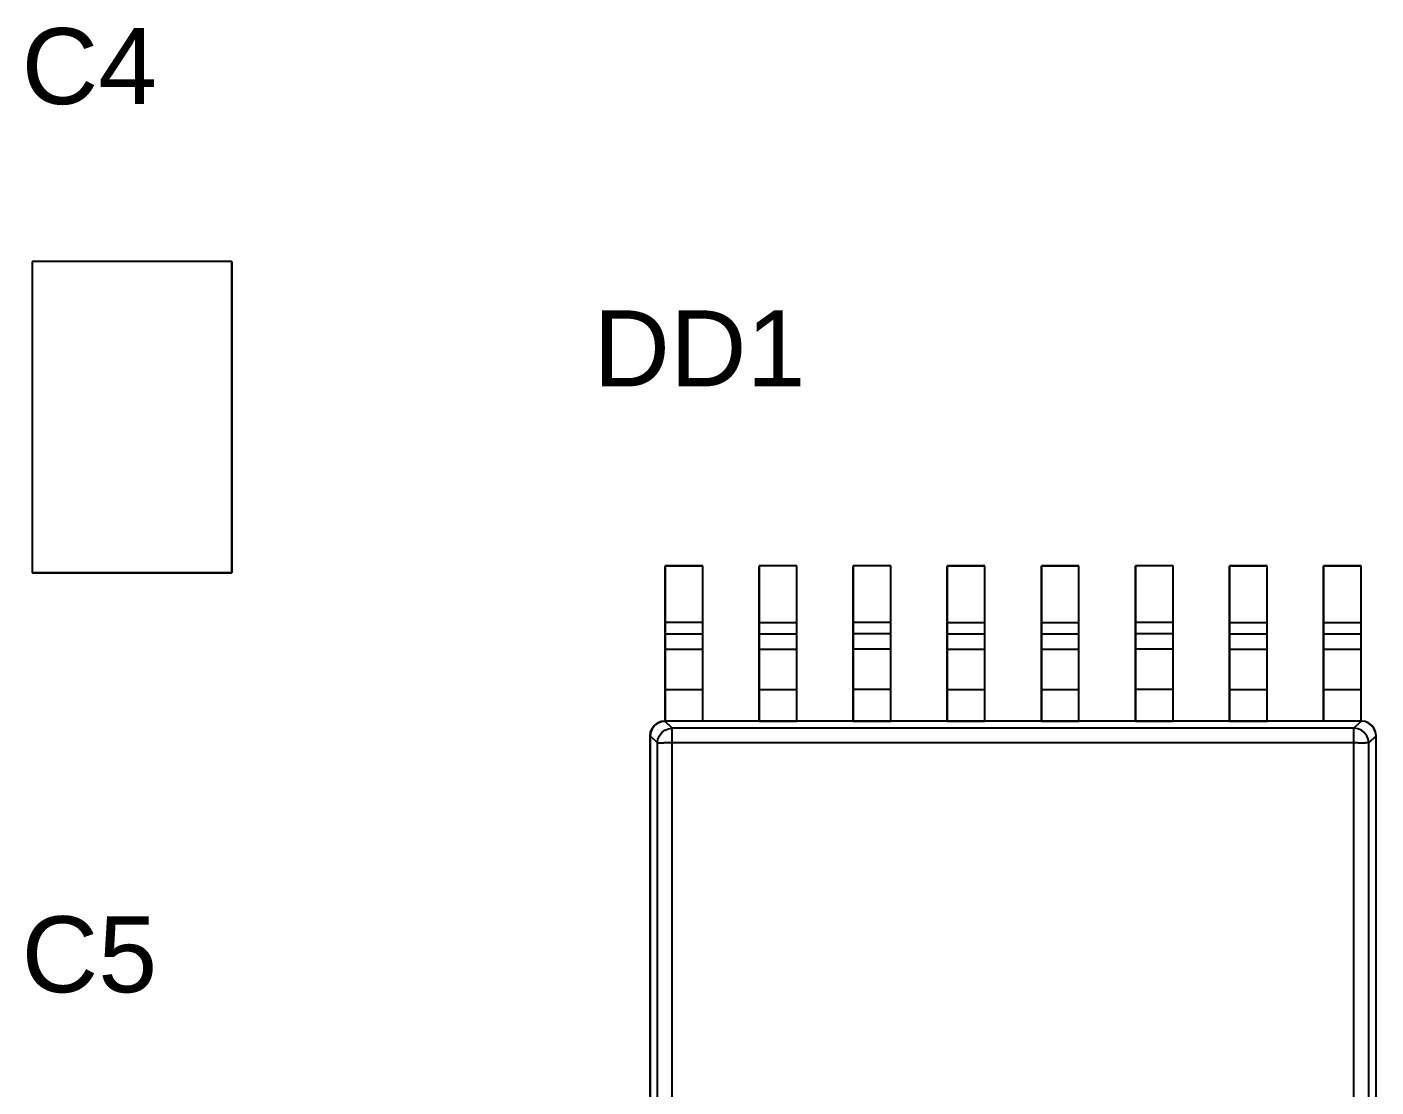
# Model space of a CAD drawing. Header units: inches. Extents: x 0 to 420, y -297 to 0.
# Drawn here: x 125.23 to 143.45, y -56.4 to -42.09 of the extents above; entities that cross this region are included whole.
import ezdxf

# ---------------------------------------------------------------- set-up
doc = ezdxf.new("R2010")
doc.units = ezdxf.units.IN
doc.header["$MEASUREMENT"] = 0
doc.styles.add('Arial0', font='arial.ttf', dxfattribs={"height": 2.265495})

msp = doc.modelspace()

# ---------------------------------------------------------------- linework, layer by layer
at = {"color": 7, "true_color": 0xffffff}
for p, q in [((127.996, -45.254), (125.296, -45.254)), ((125.296, -45.254), (125.296, -49.454)), ((127.996, -45.254), (125.296, -45.254)), ((125.296, -45.254), (125.296, -49.454)), ((127.996, -49.454), (127.996, -45.254)), ((127.996, -45.254), (127.996, -49.454)), ((134.356, -49.36), (133.848, -49.36)), ((133.848, -49.36), (133.848, -51.456)), ((133.848, -50.124), (133.848, -49.36)), ((133.848, -49.36), (134.356, -49.36)), ((134.356, -51.456), (134.356, -49.36)), ((134.356, -50.124), (134.356, -49.36)), ((135.626, -49.36), (135.118, -49.36)), ((135.118, -49.36), (135.118, -51.456)), ((135.118, -50.124), (135.118, -49.36)), ((135.626, -49.36), (135.118, -49.36)), ((135.626, -51.456), (135.626, -49.36)), ((135.626, -50.124), (135.626, -49.36)), ((136.896, -49.36), (136.388, -49.36)), ((136.388, -49.36), (136.388, -51.456)), ((136.388, -50.124), (136.388, -49.36)), ((136.896, -49.36), (136.388, -49.36)), ((136.896, -51.456), (136.896, -49.36)), ((136.896, -50.124), (136.896, -49.36)), ((138.166, -49.36), (137.658, -49.36)), ((137.658, -49.36), (137.658, -51.456)), ((137.658, -50.124), (137.658, -49.36)), ((137.658, -49.36), (138.166, -49.36)), ((138.166, -51.456), (138.166, -49.36)), ((138.166, -50.124), (138.166, -49.36)), ((139.436, -49.36), (138.928, -49.36)), ((138.928, -49.36), (138.928, -51.456)), ((138.928, -50.124), (138.928, -49.36)), ((138.928, -49.36), (139.436, -49.36)), ((139.436, -51.456), (139.436, -49.36)), ((139.436, -50.124), (139.436, -49.36)), ((140.706, -49.36), (140.198, -49.36)), ((140.198, -49.36), (140.198, -51.456)), ((140.198, -50.124), (140.198, -49.36)), ((140.706, -49.36), (140.198, -49.36)), ((140.706, -51.456), (140.706, -49.36)), ((140.706, -50.124), (140.706, -49.36)), ((141.976, -49.36), (141.468, -49.36)), ((141.468, -49.36), (141.468, -51.456)), ((141.468, -50.124), (141.468, -49.36)), ((141.468, -49.36), (141.976, -49.36)), ((141.976, -51.456), (141.976, -49.36)), ((141.976, -50.124), (141.976, -49.36)), ((143.246, -49.36), (142.738, -49.36)), ((142.738, -49.36), (142.738, -51.456)), ((142.738, -50.124), (142.738, -49.36)), ((142.738, -49.36), (143.246, -49.36)), ((143.246, -51.456), (143.246, -49.36)), ((143.246, -50.124), (143.246, -49.36)), ((125.296, -49.454), (127.996, -49.454)), ((127.996, -49.454), (125.296, -49.454)), ((133.848, -50.168), (133.848, -50.124)), ((134.356, -50.124), (133.848, -50.124)), ((133.848, -50.208), (133.848, -50.168)), ((133.848, -50.242), (133.848, -50.208)), ((133.848, -50.266), (133.848, -50.242)), ((133.848, -50.28), (133.848, -50.266)), ((133.848, -50.486), (133.848, -50.28)), ((133.848, -50.28), (134.356, -50.28)), ((134.356, -50.168), (134.356, -50.124)), ((134.356, -50.208), (134.356, -50.168)), ((134.356, -50.242), (134.356, -50.208)), ((134.356, -50.266), (134.356, -50.242)), ((134.356, -50.28), (134.356, -50.266)), ((134.356, -50.486), (134.356, -50.28)), ((135.118, -50.168), (135.118, -50.124)), ((135.118, -50.124), (135.626, -50.124)), ((135.118, -50.208), (135.118, -50.168)), ((135.118, -50.242), (135.118, -50.208)), ((135.118, -50.266), (135.118, -50.242)), ((135.118, -50.28), (135.118, -50.266)), ((135.118, -50.486), (135.118, -50.28)), ((135.118, -50.28), (135.626, -50.28)), ((135.626, -50.168), (135.626, -50.124)), ((135.626, -50.208), (135.626, -50.168)), ((135.626, -50.242), (135.626, -50.208)), ((135.626, -50.266), (135.626, -50.242)), ((135.626, -50.28), (135.626, -50.266)), ((135.626, -50.486), (135.626, -50.28)), ((136.388, -50.168), (136.388, -50.124)), ((136.896, -50.124), (136.388, -50.124)), ((136.388, -50.208), (136.388, -50.168)), ((136.388, -50.242), (136.388, -50.208)), ((136.388, -50.266), (136.388, -50.242)), ((136.388, -50.28), (136.388, -50.266)), ((136.388, -50.486), (136.388, -50.28)), ((136.896, -50.28), (136.388, -50.28)), ((136.896, -50.168), (136.896, -50.124)), ((136.896, -50.208), (136.896, -50.168)), ((136.896, -50.242), (136.896, -50.208)), ((136.896, -50.266), (136.896, -50.242)), ((136.896, -50.28), (136.896, -50.266)), ((136.896, -50.486), (136.896, -50.28)), ((137.658, -50.168), (137.658, -50.124)), ((137.658, -50.124), (138.166, -50.124)), ((137.658, -50.208), (137.658, -50.168)), ((137.658, -50.242), (137.658, -50.208)), ((137.658, -50.266), (137.658, -50.242)), ((137.658, -50.28), (137.658, -50.266)), ((137.658, -50.486), (137.658, -50.28)), ((137.658, -50.28), (138.166, -50.28)), ((138.166, -50.168), (138.166, -50.124)), ((138.166, -50.208), (138.166, -50.168)), ((138.166, -50.242), (138.166, -50.208)), ((138.166, -50.266), (138.166, -50.242)), ((138.166, -50.28), (138.166, -50.266)), ((138.166, -50.486), (138.166, -50.28)), ((138.928, -50.168), (138.928, -50.124)), ((138.928, -50.124), (139.436, -50.124)), ((138.928, -50.208), (138.928, -50.168)), ((138.928, -50.242), (138.928, -50.208)), ((138.928, -50.266), (138.928, -50.242)), ((138.928, -50.28), (138.928, -50.266)), ((138.928, -50.486), (138.928, -50.28)), ((138.928, -50.28), (139.436, -50.28)), ((139.436, -50.168), (139.436, -50.124)), ((139.436, -50.208), (139.436, -50.168)), ((139.436, -50.242), (139.436, -50.208)), ((139.436, -50.266), (139.436, -50.242)), ((139.436, -50.28), (139.436, -50.266)), ((139.436, -50.486), (139.436, -50.28)), ((140.198, -50.168), (140.198, -50.124)), ((140.706, -50.124), (140.198, -50.124)), ((140.198, -50.208), (140.198, -50.168)), ((140.198, -50.242), (140.198, -50.208)), ((140.198, -50.266), (140.198, -50.242)), ((140.198, -50.28), (140.198, -50.266)), ((140.198, -50.486), (140.198, -50.28)), ((140.706, -50.28), (140.198, -50.28)), ((140.706, -50.168), (140.706, -50.124)), ((140.706, -50.208), (140.706, -50.168)), ((140.706, -50.242), (140.706, -50.208)), ((140.706, -50.266), (140.706, -50.242)), ((140.706, -50.28), (140.706, -50.266)), ((140.706, -50.486), (140.706, -50.28)), ((141.468, -50.168), (141.468, -50.124)), ((141.468, -50.124), (141.976, -50.124)), ((141.468, -50.208), (141.468, -50.168)), ((141.468, -50.242), (141.468, -50.208)), ((141.468, -50.266), (141.468, -50.242)), ((141.468, -50.28), (141.468, -50.266)), ((141.468, -50.486), (141.468, -50.28)), ((141.468, -50.28), (141.976, -50.28)), ((141.976, -50.168), (141.976, -50.124)), ((141.976, -50.208), (141.976, -50.168)), ((141.976, -50.242), (141.976, -50.208)), ((141.976, -50.266), (141.976, -50.242)), ((141.976, -50.28), (141.976, -50.266)), ((141.976, -50.486), (141.976, -50.28)), ((142.738, -50.168), (142.738, -50.124)), ((142.738, -50.124), (143.246, -50.124)), ((142.738, -50.208), (142.738, -50.168)), ((142.738, -50.242), (142.738, -50.208)), ((142.738, -50.266), (142.738, -50.242)), ((142.738, -50.28), (142.738, -50.266)), ((142.738, -50.486), (142.738, -50.28)), ((142.738, -50.28), (143.246, -50.28)), ((143.246, -50.168), (143.246, -50.124)), ((143.246, -50.208), (143.246, -50.168)), ((143.246, -50.242), (143.246, -50.208)), ((143.246, -50.266), (143.246, -50.242)), ((143.246, -50.28), (143.246, -50.266)), ((143.246, -50.486), (143.246, -50.28)), ((133.848, -50.534), (133.848, -50.486)), ((133.848, -50.486), (134.356, -50.486)), ((133.848, -50.618), (133.848, -50.534)), ((133.848, -50.736), (133.848, -50.618)), ((134.356, -50.534), (134.356, -50.486)), ((134.356, -50.618), (134.356, -50.534)), ((134.356, -50.736), (134.356, -50.618)), ((135.118, -50.534), (135.118, -50.486)), ((135.118, -50.486), (135.626, -50.486)), ((135.118, -50.618), (135.118, -50.534)), ((135.118, -50.736), (135.118, -50.618)), ((135.626, -50.534), (135.626, -50.486)), ((135.626, -50.618), (135.626, -50.534)), ((135.626, -50.736), (135.626, -50.618)), ((136.388, -50.534), (136.388, -50.486)), ((136.896, -50.486), (136.388, -50.486)), ((136.388, -50.618), (136.388, -50.534)), ((136.388, -50.736), (136.388, -50.618)), ((136.896, -50.534), (136.896, -50.486)), ((136.896, -50.618), (136.896, -50.534)), ((136.896, -50.736), (136.896, -50.618)), ((137.658, -50.534), (137.658, -50.486)), ((137.658, -50.486), (138.166, -50.486)), ((137.658, -50.618), (137.658, -50.534)), ((137.658, -50.736), (137.658, -50.618)), ((138.166, -50.534), (138.166, -50.486)), ((138.166, -50.618), (138.166, -50.534)), ((138.166, -50.736), (138.166, -50.618)), ((138.928, -50.534), (138.928, -50.486)), ((138.928, -50.486), (139.436, -50.486)), ((138.928, -50.618), (138.928, -50.534)), ((138.928, -50.736), (138.928, -50.618)), ((139.436, -50.534), (139.436, -50.486)), ((139.436, -50.618), (139.436, -50.534)), ((139.436, -50.736), (139.436, -50.618)), ((140.198, -50.534), (140.198, -50.486)), ((140.706, -50.486), (140.198, -50.486)), ((140.198, -50.618), (140.198, -50.534)), ((140.198, -50.736), (140.198, -50.618)), ((140.706, -50.534), (140.706, -50.486)), ((140.706, -50.618), (140.706, -50.534)), ((140.706, -50.736), (140.706, -50.618)), ((141.468, -50.534), (141.468, -50.486)), ((141.468, -50.486), (141.976, -50.486)), ((141.468, -50.618), (141.468, -50.534)), ((141.468, -50.736), (141.468, -50.618)), ((141.976, -50.534), (141.976, -50.486)), ((141.976, -50.618), (141.976, -50.534)), ((141.976, -50.736), (141.976, -50.618)), ((142.738, -50.534), (142.738, -50.486)), ((142.738, -50.486), (143.246, -50.486)), ((142.738, -50.618), (142.738, -50.534)), ((142.738, -50.736), (142.738, -50.618)), ((143.246, -50.534), (143.246, -50.486)), ((143.246, -50.618), (143.246, -50.534)), ((143.246, -50.736), (143.246, -50.618)), ((133.848, -50.876), (133.848, -50.736)), ((134.356, -50.876), (134.356, -50.736)), ((135.118, -50.876), (135.118, -50.736)), ((135.626, -50.876), (135.626, -50.736)), ((136.388, -50.876), (136.388, -50.736)), ((136.896, -50.876), (136.896, -50.736)), ((137.658, -50.876), (137.658, -50.736)), ((138.166, -50.876), (138.166, -50.736)), ((138.928, -50.876), (138.928, -50.736)), ((139.436, -50.876), (139.436, -50.736)), ((140.198, -50.876), (140.198, -50.736)), ((140.706, -50.876), (140.706, -50.736)), ((141.468, -50.876), (141.468, -50.736)), ((141.976, -50.876), (141.976, -50.736)), ((142.738, -50.876), (142.738, -50.736)), ((143.246, -50.876), (143.246, -50.736)), ((133.848, -51.028), (133.848, -50.876)), ((134.356, -51.028), (134.356, -50.876)), ((135.118, -51.028), (135.118, -50.876)), ((135.626, -51.028), (135.626, -50.876)), ((136.388, -51.028), (136.388, -50.876)), ((136.896, -51.028), (136.896, -50.876)), ((137.658, -51.028), (137.658, -50.876)), ((138.166, -51.028), (138.166, -50.876)), ((138.928, -51.028), (138.928, -50.876)), ((139.436, -51.028), (139.436, -50.876)), ((140.198, -51.028), (140.198, -50.876)), ((140.706, -51.028), (140.706, -50.876)), ((141.468, -51.028), (141.468, -50.876)), ((141.976, -51.028), (141.976, -50.876)), ((142.738, -51.028), (142.738, -50.876)), ((143.246, -51.028), (143.246, -50.876)), ((133.848, -51.456), (133.848, -51.028)), ((133.848, -51.028), (134.356, -51.028)), ((134.356, -51.456), (134.356, -51.028)), ((135.118, -51.456), (135.118, -51.028)), ((135.118, -51.028), (135.626, -51.028)), ((135.626, -51.456), (135.626, -51.028)), ((136.388, -51.456), (136.388, -51.028)), ((136.896, -51.028), (136.388, -51.028)), ((136.896, -51.456), (136.896, -51.028)), ((137.658, -51.456), (137.658, -51.028)), ((137.658, -51.028), (138.166, -51.028)), ((138.166, -51.456), (138.166, -51.028)), ((138.928, -51.456), (138.928, -51.028)), ((138.928, -51.028), (139.436, -51.028)), ((139.436, -51.456), (139.436, -51.028)), ((140.198, -51.456), (140.198, -51.028)), ((140.706, -51.028), (140.198, -51.028)), ((140.706, -51.456), (140.706, -51.028)), ((141.468, -51.456), (141.468, -51.028)), ((141.468, -51.028), (141.976, -51.028)), ((141.976, -51.456), (141.976, -51.028)), ((142.738, -51.456), (142.738, -51.028)), ((142.738, -51.028), (143.246, -51.028)), ((143.246, -51.456), (143.246, -51.028)), ((133.65, -51.604), (133.67, -51.556)), ((133.67, -51.556), (133.652, -51.604)), ((133.652, -51.604), (133.672, -51.556)), ((133.702, -51.514), (133.67, -51.556)), ((133.67, -51.556), (133.702, -51.514)), ((133.672, -51.556), (133.704, -51.514)), ((133.702, -51.514), (133.744, -51.482)), ((133.744, -51.484), (133.702, -51.514)), ((133.704, -51.514), (133.744, -51.484)), ((133.792, -51.462), (133.744, -51.484)), ((133.744, -51.482), (133.792, -51.462)), ((133.744, -51.484), (133.792, -51.462)), ((133.844, -51.456), (133.792, -51.462)), ((133.792, -51.462), (133.844, -51.456)), ((133.792, -51.462), (133.844, -51.456)), ((133.842, -51.58), (133.89, -51.56)), ((133.848, -51.456), (133.844, -51.456)), ((143.248, -51.456), (133.844, -51.456)), ((133.844, -51.456), (133.844, -51.456)), ((133.844, -51.456), (133.844, -51.456)), ((133.844, -51.456), (133.844, -51.456)), ((133.942, -51.554), (133.844, -51.456)), ((143.248, -51.456), (133.844, -51.456)), ((134.356, -51.456), (133.848, -51.456)), ((133.89, -51.56), (133.942, -51.554)), ((133.942, -51.568), (133.942, -51.554)), ((143.15, -51.554), (133.942, -51.554)), ((135.118, -51.456), (134.356, -51.456)), ((135.118, -51.456), (135.626, -51.456)), ((136.388, -51.456), (135.626, -51.456)), ((136.388, -51.456), (136.896, -51.456)), ((137.658, -51.456), (136.896, -51.456)), ((137.658, -51.456), (138.166, -51.456)), ((138.928, -51.456), (138.166, -51.456)), ((138.928, -51.456), (139.436, -51.456)), ((140.198, -51.456), (139.436, -51.456)), ((140.198, -51.456), (140.706, -51.456)), ((141.468, -51.456), (140.706, -51.456)), ((141.468, -51.456), (141.976, -51.456)), ((142.738, -51.456), (141.976, -51.456)), ((143.246, -51.456), (142.738, -51.456)), ((143.15, -51.554), (143.248, -51.456)), ((143.15, -51.568), (143.15, -51.554)), ((143.202, -51.56), (143.15, -51.554)), ((143.25, -51.58), (143.202, -51.56)), ((143.248, -51.456), (143.246, -51.456)), ((143.3, -51.462), (143.248, -51.456)), ((143.3, -51.462), (143.248, -51.456)), ((143.3, -51.462), (143.248, -51.456)), ((143.248, -51.456), (143.248, -51.456)), ((143.248, -51.456), (143.248, -51.456)), ((143.248, -51.456), (143.248, -51.456)), ((143.348, -51.484), (143.3, -51.462)), ((143.348, -51.482), (143.3, -51.462)), ((143.348, -51.484), (143.3, -51.462)), ((143.39, -51.514), (143.348, -51.482)), ((143.39, -51.514), (143.348, -51.484)), ((143.388, -51.514), (143.348, -51.484)), ((143.42, -51.556), (143.388, -51.514)), ((143.422, -51.556), (143.39, -51.514)), ((143.422, -51.556), (143.39, -51.514)), ((143.44, -51.604), (143.42, -51.556)), ((143.44, -51.604), (143.422, -51.556)), ((143.442, -51.604), (143.422, -51.556)), ((133.652, -51.604), (133.644, -51.656)), ((133.644, -51.656), (133.65, -51.604)), ((133.644, -51.656), (133.652, -51.604)), ((133.644, -51.656), (133.644, -59.052)), ((133.644, -59.052), (133.644, -51.656)), ((133.644, -51.656), (133.644, -51.656)), ((133.644, -51.656), (133.644, -51.656)), ((133.644, -51.656), (133.644, -51.656)), ((133.644, -59.052), (133.644, -51.656)), ((133.742, -51.752), (133.644, -51.656)), ((133.742, -51.752), (133.75, -51.702)), ((133.75, -51.702), (133.77, -51.654)), ((133.77, -51.654), (133.802, -51.612)), ((133.802, -51.612), (133.842, -51.58)), ((133.942, -51.598), (133.942, -51.568)), ((133.942, -51.64), (133.942, -51.598)), ((133.942, -51.694), (133.942, -51.64)), ((133.942, -51.752), (133.942, -51.694)), ((143.15, -51.598), (143.15, -51.568)), ((143.15, -51.64), (143.15, -51.598)), ((143.15, -51.694), (143.15, -51.64)), ((143.15, -51.752), (143.15, -51.694)), ((143.29, -51.612), (143.25, -51.58)), ((143.322, -51.654), (143.29, -51.612)), ((143.342, -51.702), (143.322, -51.654)), ((143.35, -51.752), (143.342, -51.702)), ((143.35, -51.752), (143.448, -51.656)), ((143.448, -51.656), (143.44, -51.604)), ((143.448, -51.656), (143.44, -51.604)), ((143.448, -51.656), (143.442, -51.604)), ((143.448, -59.052), (143.448, -51.656)), ((143.448, -59.052), (143.448, -51.656)), ((143.448, -51.656), (143.448, -51.656)), ((143.448, -51.656), (143.448, -51.656)), ((143.448, -51.656), (143.448, -51.656)), ((143.448, -59.052), (143.448, -51.656)), ((133.742, -51.752), (133.756, -51.752)), ((133.742, -58.458), (133.742, -51.752)), ((133.756, -51.752), (133.786, -51.752)), ((133.786, -51.752), (133.83, -51.752)), ((133.884, -51.752), (133.83, -51.752)), ((133.942, -51.752), (133.884, -51.752)), ((133.942, -58.458), (133.942, -51.752)), ((143.15, -51.752), (133.942, -51.752)), ((143.208, -51.752), (143.15, -51.752)), ((143.15, -58.458), (143.15, -51.752)), ((143.208, -51.752), (143.262, -51.752)), ((143.262, -51.752), (143.306, -51.752)), ((143.336, -51.752), (143.306, -51.752)), ((143.336, -51.752), (143.35, -51.752)), ((143.35, -58.458), (143.35, -51.752))]:
    msp.add_line(p, q, dxfattribs=at)
at = {"color": 18, "true_color": 0x000000}
for p, q in [((127.996, -45.254), (125.296, -45.254)), ((125.296, -45.254), (125.296, -49.454)), ((127.996, -45.254), (125.296, -45.254)), ((125.296, -45.254), (125.296, -49.454)), ((127.996, -49.454), (127.996, -45.254)), ((127.996, -45.254), (127.996, -49.454)), ((134.356, -49.36), (133.848, -49.36)), ((133.848, -49.36), (133.848, -51.456)), ((133.848, -50.124), (133.848, -49.36)), ((133.848, -49.36), (134.356, -49.36)), ((134.356, -51.456), (134.356, -49.36)), ((134.356, -50.124), (134.356, -49.36)), ((135.626, -49.36), (135.118, -49.36)), ((135.118, -49.36), (135.118, -51.456)), ((135.118, -50.124), (135.118, -49.36)), ((135.626, -49.36), (135.118, -49.36)), ((135.626, -51.456), (135.626, -49.36)), ((135.626, -50.124), (135.626, -49.36)), ((136.896, -49.36), (136.388, -49.36)), ((136.388, -49.36), (136.388, -51.456)), ((136.388, -50.124), (136.388, -49.36)), ((136.896, -49.36), (136.388, -49.36)), ((136.896, -51.456), (136.896, -49.36)), ((136.896, -50.124), (136.896, -49.36)), ((138.166, -49.36), (137.658, -49.36)), ((137.658, -49.36), (137.658, -51.456)), ((137.658, -50.124), (137.658, -49.36)), ((137.658, -49.36), (138.166, -49.36)), ((138.166, -51.456), (138.166, -49.36)), ((138.166, -50.124), (138.166, -49.36)), ((139.436, -49.36), (138.928, -49.36)), ((138.928, -49.36), (138.928, -51.456)), ((138.928, -50.124), (138.928, -49.36)), ((138.928, -49.36), (139.436, -49.36)), ((139.436, -51.456), (139.436, -49.36)), ((139.436, -50.124), (139.436, -49.36)), ((140.706, -49.36), (140.198, -49.36)), ((140.198, -49.36), (140.198, -51.456)), ((140.198, -50.124), (140.198, -49.36)), ((140.706, -49.36), (140.198, -49.36)), ((140.706, -51.456), (140.706, -49.36)), ((140.706, -50.124), (140.706, -49.36)), ((141.976, -49.36), (141.468, -49.36)), ((141.468, -49.36), (141.468, -51.456)), ((141.468, -50.124), (141.468, -49.36)), ((141.468, -49.36), (141.976, -49.36)), ((141.976, -51.456), (141.976, -49.36)), ((141.976, -50.124), (141.976, -49.36)), ((143.246, -49.36), (142.738, -49.36)), ((142.738, -49.36), (142.738, -51.456)), ((142.738, -50.124), (142.738, -49.36)), ((142.738, -49.36), (143.246, -49.36)), ((143.246, -51.456), (143.246, -49.36)), ((143.246, -50.124), (143.246, -49.36)), ((125.296, -49.454), (127.996, -49.454)), ((127.996, -49.454), (125.296, -49.454)), ((133.848, -50.168), (133.848, -50.124)), ((134.356, -50.124), (133.848, -50.124)), ((133.848, -50.208), (133.848, -50.168)), ((133.848, -50.242), (133.848, -50.208)), ((133.848, -50.266), (133.848, -50.242)), ((133.848, -50.28), (133.848, -50.266)), ((133.848, -50.486), (133.848, -50.28)), ((133.848, -50.28), (134.356, -50.28)), ((134.356, -50.168), (134.356, -50.124)), ((134.356, -50.208), (134.356, -50.168)), ((134.356, -50.242), (134.356, -50.208)), ((134.356, -50.266), (134.356, -50.242)), ((134.356, -50.28), (134.356, -50.266)), ((134.356, -50.486), (134.356, -50.28)), ((135.118, -50.168), (135.118, -50.124)), ((135.118, -50.124), (135.626, -50.124)), ((135.118, -50.208), (135.118, -50.168)), ((135.118, -50.242), (135.118, -50.208)), ((135.118, -50.266), (135.118, -50.242)), ((135.118, -50.28), (135.118, -50.266)), ((135.118, -50.486), (135.118, -50.28)), ((135.118, -50.28), (135.626, -50.28)), ((135.626, -50.168), (135.626, -50.124)), ((135.626, -50.208), (135.626, -50.168)), ((135.626, -50.242), (135.626, -50.208)), ((135.626, -50.266), (135.626, -50.242)), ((135.626, -50.28), (135.626, -50.266)), ((135.626, -50.486), (135.626, -50.28)), ((136.388, -50.168), (136.388, -50.124)), ((136.896, -50.124), (136.388, -50.124)), ((136.388, -50.208), (136.388, -50.168)), ((136.388, -50.242), (136.388, -50.208)), ((136.388, -50.266), (136.388, -50.242)), ((136.388, -50.28), (136.388, -50.266)), ((136.388, -50.486), (136.388, -50.28)), ((136.896, -50.28), (136.388, -50.28)), ((136.896, -50.168), (136.896, -50.124)), ((136.896, -50.208), (136.896, -50.168)), ((136.896, -50.242), (136.896, -50.208)), ((136.896, -50.266), (136.896, -50.242)), ((136.896, -50.28), (136.896, -50.266)), ((136.896, -50.486), (136.896, -50.28)), ((137.658, -50.168), (137.658, -50.124)), ((137.658, -50.124), (138.166, -50.124)), ((137.658, -50.208), (137.658, -50.168)), ((137.658, -50.242), (137.658, -50.208)), ((137.658, -50.266), (137.658, -50.242)), ((137.658, -50.28), (137.658, -50.266)), ((137.658, -50.486), (137.658, -50.28)), ((137.658, -50.28), (138.166, -50.28)), ((138.166, -50.168), (138.166, -50.124)), ((138.166, -50.208), (138.166, -50.168)), ((138.166, -50.242), (138.166, -50.208)), ((138.166, -50.266), (138.166, -50.242)), ((138.166, -50.28), (138.166, -50.266)), ((138.166, -50.486), (138.166, -50.28)), ((138.928, -50.168), (138.928, -50.124)), ((138.928, -50.124), (139.436, -50.124)), ((138.928, -50.208), (138.928, -50.168)), ((138.928, -50.242), (138.928, -50.208)), ((138.928, -50.266), (138.928, -50.242)), ((138.928, -50.28), (138.928, -50.266)), ((138.928, -50.486), (138.928, -50.28)), ((138.928, -50.28), (139.436, -50.28)), ((139.436, -50.168), (139.436, -50.124)), ((139.436, -50.208), (139.436, -50.168)), ((139.436, -50.242), (139.436, -50.208)), ((139.436, -50.266), (139.436, -50.242)), ((139.436, -50.28), (139.436, -50.266)), ((139.436, -50.486), (139.436, -50.28)), ((140.198, -50.168), (140.198, -50.124)), ((140.706, -50.124), (140.198, -50.124)), ((140.198, -50.208), (140.198, -50.168)), ((140.198, -50.242), (140.198, -50.208)), ((140.198, -50.266), (140.198, -50.242)), ((140.198, -50.28), (140.198, -50.266)), ((140.198, -50.486), (140.198, -50.28)), ((140.706, -50.28), (140.198, -50.28)), ((140.706, -50.168), (140.706, -50.124)), ((140.706, -50.208), (140.706, -50.168)), ((140.706, -50.242), (140.706, -50.208)), ((140.706, -50.266), (140.706, -50.242)), ((140.706, -50.28), (140.706, -50.266)), ((140.706, -50.486), (140.706, -50.28)), ((141.468, -50.168), (141.468, -50.124)), ((141.468, -50.124), (141.976, -50.124)), ((141.468, -50.208), (141.468, -50.168)), ((141.468, -50.242), (141.468, -50.208)), ((141.468, -50.266), (141.468, -50.242)), ((141.468, -50.28), (141.468, -50.266)), ((141.468, -50.486), (141.468, -50.28)), ((141.468, -50.28), (141.976, -50.28)), ((141.976, -50.168), (141.976, -50.124)), ((141.976, -50.208), (141.976, -50.168)), ((141.976, -50.242), (141.976, -50.208)), ((141.976, -50.266), (141.976, -50.242)), ((141.976, -50.28), (141.976, -50.266)), ((141.976, -50.486), (141.976, -50.28)), ((142.738, -50.168), (142.738, -50.124)), ((142.738, -50.124), (143.246, -50.124)), ((142.738, -50.208), (142.738, -50.168)), ((142.738, -50.242), (142.738, -50.208)), ((142.738, -50.266), (142.738, -50.242)), ((142.738, -50.28), (142.738, -50.266)), ((142.738, -50.486), (142.738, -50.28)), ((142.738, -50.28), (143.246, -50.28)), ((143.246, -50.168), (143.246, -50.124)), ((143.246, -50.208), (143.246, -50.168)), ((143.246, -50.242), (143.246, -50.208)), ((143.246, -50.266), (143.246, -50.242)), ((143.246, -50.28), (143.246, -50.266)), ((143.246, -50.486), (143.246, -50.28)), ((133.848, -50.534), (133.848, -50.486)), ((133.848, -50.486), (134.356, -50.486)), ((133.848, -50.618), (133.848, -50.534)), ((133.848, -50.736), (133.848, -50.618)), ((134.356, -50.534), (134.356, -50.486)), ((134.356, -50.618), (134.356, -50.534)), ((134.356, -50.736), (134.356, -50.618)), ((135.118, -50.534), (135.118, -50.486)), ((135.118, -50.486), (135.626, -50.486)), ((135.118, -50.618), (135.118, -50.534)), ((135.118, -50.736), (135.118, -50.618)), ((135.626, -50.534), (135.626, -50.486)), ((135.626, -50.618), (135.626, -50.534)), ((135.626, -50.736), (135.626, -50.618)), ((136.388, -50.534), (136.388, -50.486)), ((136.896, -50.486), (136.388, -50.486)), ((136.388, -50.618), (136.388, -50.534)), ((136.388, -50.736), (136.388, -50.618)), ((136.896, -50.534), (136.896, -50.486)), ((136.896, -50.618), (136.896, -50.534)), ((136.896, -50.736), (136.896, -50.618)), ((137.658, -50.534), (137.658, -50.486)), ((137.658, -50.486), (138.166, -50.486)), ((137.658, -50.618), (137.658, -50.534)), ((137.658, -50.736), (137.658, -50.618)), ((138.166, -50.534), (138.166, -50.486)), ((138.166, -50.618), (138.166, -50.534)), ((138.166, -50.736), (138.166, -50.618)), ((138.928, -50.534), (138.928, -50.486)), ((138.928, -50.486), (139.436, -50.486)), ((138.928, -50.618), (138.928, -50.534)), ((138.928, -50.736), (138.928, -50.618)), ((139.436, -50.534), (139.436, -50.486)), ((139.436, -50.618), (139.436, -50.534)), ((139.436, -50.736), (139.436, -50.618)), ((140.198, -50.534), (140.198, -50.486)), ((140.706, -50.486), (140.198, -50.486)), ((140.198, -50.618), (140.198, -50.534)), ((140.198, -50.736), (140.198, -50.618)), ((140.706, -50.534), (140.706, -50.486)), ((140.706, -50.618), (140.706, -50.534)), ((140.706, -50.736), (140.706, -50.618)), ((141.468, -50.534), (141.468, -50.486)), ((141.468, -50.486), (141.976, -50.486)), ((141.468, -50.618), (141.468, -50.534)), ((141.468, -50.736), (141.468, -50.618)), ((141.976, -50.534), (141.976, -50.486)), ((141.976, -50.618), (141.976, -50.534)), ((141.976, -50.736), (141.976, -50.618)), ((142.738, -50.534), (142.738, -50.486)), ((142.738, -50.486), (143.246, -50.486)), ((142.738, -50.618), (142.738, -50.534)), ((142.738, -50.736), (142.738, -50.618)), ((143.246, -50.534), (143.246, -50.486)), ((143.246, -50.618), (143.246, -50.534)), ((143.246, -50.736), (143.246, -50.618)), ((133.848, -50.876), (133.848, -50.736)), ((134.356, -50.876), (134.356, -50.736)), ((135.118, -50.876), (135.118, -50.736)), ((135.626, -50.876), (135.626, -50.736)), ((136.388, -50.876), (136.388, -50.736)), ((136.896, -50.876), (136.896, -50.736)), ((137.658, -50.876), (137.658, -50.736)), ((138.166, -50.876), (138.166, -50.736)), ((138.928, -50.876), (138.928, -50.736)), ((139.436, -50.876), (139.436, -50.736)), ((140.198, -50.876), (140.198, -50.736)), ((140.706, -50.876), (140.706, -50.736)), ((141.468, -50.876), (141.468, -50.736)), ((141.976, -50.876), (141.976, -50.736)), ((142.738, -50.876), (142.738, -50.736)), ((143.246, -50.876), (143.246, -50.736)), ((133.848, -51.028), (133.848, -50.876)), ((134.356, -51.028), (134.356, -50.876)), ((135.118, -51.028), (135.118, -50.876)), ((135.626, -51.028), (135.626, -50.876)), ((136.388, -51.028), (136.388, -50.876)), ((136.896, -51.028), (136.896, -50.876)), ((137.658, -51.028), (137.658, -50.876)), ((138.166, -51.028), (138.166, -50.876)), ((138.928, -51.028), (138.928, -50.876)), ((139.436, -51.028), (139.436, -50.876)), ((140.198, -51.028), (140.198, -50.876)), ((140.706, -51.028), (140.706, -50.876)), ((141.468, -51.028), (141.468, -50.876)), ((141.976, -51.028), (141.976, -50.876)), ((142.738, -51.028), (142.738, -50.876)), ((143.246, -51.028), (143.246, -50.876)), ((133.848, -51.456), (133.848, -51.028)), ((133.848, -51.028), (134.356, -51.028)), ((134.356, -51.456), (134.356, -51.028)), ((135.118, -51.456), (135.118, -51.028)), ((135.118, -51.028), (135.626, -51.028)), ((135.626, -51.456), (135.626, -51.028)), ((136.388, -51.456), (136.388, -51.028)), ((136.896, -51.028), (136.388, -51.028)), ((136.896, -51.456), (136.896, -51.028)), ((137.658, -51.456), (137.658, -51.028)), ((137.658, -51.028), (138.166, -51.028)), ((138.166, -51.456), (138.166, -51.028)), ((138.928, -51.456), (138.928, -51.028)), ((138.928, -51.028), (139.436, -51.028)), ((139.436, -51.456), (139.436, -51.028)), ((140.198, -51.456), (140.198, -51.028)), ((140.706, -51.028), (140.198, -51.028)), ((140.706, -51.456), (140.706, -51.028)), ((141.468, -51.456), (141.468, -51.028)), ((141.468, -51.028), (141.976, -51.028)), ((141.976, -51.456), (141.976, -51.028)), ((142.738, -51.456), (142.738, -51.028)), ((142.738, -51.028), (143.246, -51.028)), ((143.246, -51.456), (143.246, -51.028)), ((133.65, -51.604), (133.67, -51.556)), ((133.67, -51.556), (133.652, -51.604)), ((133.652, -51.604), (133.672, -51.556)), ((133.702, -51.514), (133.67, -51.556)), ((133.67, -51.556), (133.702, -51.514)), ((133.672, -51.556), (133.704, -51.514)), ((133.702, -51.514), (133.744, -51.482)), ((133.744, -51.484), (133.702, -51.514)), ((133.704, -51.514), (133.744, -51.484)), ((133.792, -51.462), (133.744, -51.484)), ((133.744, -51.482), (133.792, -51.462)), ((133.744, -51.484), (133.792, -51.462)), ((133.844, -51.456), (133.792, -51.462)), ((133.792, -51.462), (133.844, -51.456)), ((133.792, -51.462), (133.844, -51.456)), ((133.842, -51.58), (133.89, -51.56)), ((133.848, -51.456), (133.844, -51.456)), ((143.248, -51.456), (133.844, -51.456)), ((133.844, -51.456), (133.844, -51.456)), ((133.844, -51.456), (133.844, -51.456)), ((133.844, -51.456), (133.844, -51.456)), ((133.942, -51.554), (133.844, -51.456)), ((143.248, -51.456), (133.844, -51.456)), ((134.356, -51.456), (133.848, -51.456)), ((133.89, -51.56), (133.942, -51.554)), ((133.942, -51.568), (133.942, -51.554)), ((143.15, -51.554), (133.942, -51.554)), ((135.118, -51.456), (134.356, -51.456)), ((135.118, -51.456), (135.626, -51.456)), ((136.388, -51.456), (135.626, -51.456)), ((136.388, -51.456), (136.896, -51.456)), ((137.658, -51.456), (136.896, -51.456)), ((137.658, -51.456), (138.166, -51.456)), ((138.928, -51.456), (138.166, -51.456)), ((138.928, -51.456), (139.436, -51.456)), ((140.198, -51.456), (139.436, -51.456)), ((140.198, -51.456), (140.706, -51.456)), ((141.468, -51.456), (140.706, -51.456)), ((141.468, -51.456), (141.976, -51.456)), ((142.738, -51.456), (141.976, -51.456)), ((143.246, -51.456), (142.738, -51.456)), ((143.15, -51.554), (143.248, -51.456)), ((143.15, -51.568), (143.15, -51.554)), ((143.202, -51.56), (143.15, -51.554)), ((143.25, -51.58), (143.202, -51.56)), ((143.248, -51.456), (143.246, -51.456)), ((143.3, -51.462), (143.248, -51.456)), ((143.3, -51.462), (143.248, -51.456)), ((143.3, -51.462), (143.248, -51.456)), ((143.248, -51.456), (143.248, -51.456)), ((143.248, -51.456), (143.248, -51.456)), ((143.248, -51.456), (143.248, -51.456)), ((143.348, -51.484), (143.3, -51.462)), ((143.348, -51.482), (143.3, -51.462)), ((143.348, -51.484), (143.3, -51.462)), ((143.39, -51.514), (143.348, -51.482)), ((143.39, -51.514), (143.348, -51.484)), ((143.388, -51.514), (143.348, -51.484)), ((143.42, -51.556), (143.388, -51.514)), ((143.422, -51.556), (143.39, -51.514)), ((143.422, -51.556), (143.39, -51.514)), ((143.44, -51.604), (143.42, -51.556)), ((143.44, -51.604), (143.422, -51.556)), ((143.442, -51.604), (143.422, -51.556)), ((133.652, -51.604), (133.644, -51.656)), ((133.644, -51.656), (133.65, -51.604)), ((133.644, -51.656), (133.652, -51.604)), ((133.644, -51.656), (133.644, -59.052)), ((133.644, -59.052), (133.644, -51.656)), ((133.644, -51.656), (133.644, -51.656)), ((133.644, -51.656), (133.644, -51.656)), ((133.644, -51.656), (133.644, -51.656)), ((133.644, -59.052), (133.644, -51.656)), ((133.742, -51.752), (133.644, -51.656)), ((133.742, -51.752), (133.75, -51.702)), ((133.75, -51.702), (133.77, -51.654)), ((133.77, -51.654), (133.802, -51.612)), ((133.802, -51.612), (133.842, -51.58)), ((133.942, -51.598), (133.942, -51.568)), ((133.942, -51.64), (133.942, -51.598)), ((133.942, -51.694), (133.942, -51.64)), ((133.942, -51.752), (133.942, -51.694)), ((143.15, -51.598), (143.15, -51.568)), ((143.15, -51.64), (143.15, -51.598)), ((143.15, -51.694), (143.15, -51.64)), ((143.15, -51.752), (143.15, -51.694)), ((143.29, -51.612), (143.25, -51.58)), ((143.322, -51.654), (143.29, -51.612)), ((143.342, -51.702), (143.322, -51.654)), ((143.35, -51.752), (143.342, -51.702)), ((143.35, -51.752), (143.448, -51.656)), ((143.448, -51.656), (143.44, -51.604)), ((143.448, -51.656), (143.44, -51.604)), ((143.448, -51.656), (143.442, -51.604)), ((143.448, -59.052), (143.448, -51.656)), ((143.448, -59.052), (143.448, -51.656)), ((143.448, -51.656), (143.448, -51.656)), ((143.448, -51.656), (143.448, -51.656)), ((143.448, -51.656), (143.448, -51.656)), ((143.448, -59.052), (143.448, -51.656)), ((133.742, -51.752), (133.756, -51.752)), ((133.742, -58.458), (133.742, -51.752)), ((133.756, -51.752), (133.786, -51.752)), ((133.786, -51.752), (133.83, -51.752)), ((133.884, -51.752), (133.83, -51.752)), ((133.942, -51.752), (133.884, -51.752)), ((133.942, -58.458), (133.942, -51.752)), ((143.15, -51.752), (133.942, -51.752)), ((143.208, -51.752), (143.15, -51.752)), ((143.15, -58.458), (143.15, -51.752)), ((143.208, -51.752), (143.262, -51.752)), ((143.262, -51.752), (143.306, -51.752)), ((143.336, -51.752), (143.306, -51.752)), ((143.336, -51.752), (143.35, -51.752)), ((143.35, -58.458), (143.35, -51.752))]:
    msp.add_line(p, q, dxfattribs=at)

# ---------------------------------------------------------------- texts
at = {"color": 18, "true_color": 0x000000, "style": 'Arial0'}
for s, p in [('C4', (125.155, -43.128)), ('DD1', (132.877, -46.938)), ('C5', (125.155, -55.117))]:
    msp.add_text(s, height=1.0259, dxfattribs=at).set_placement(p)

doc.saveas('drawing.dxf')
